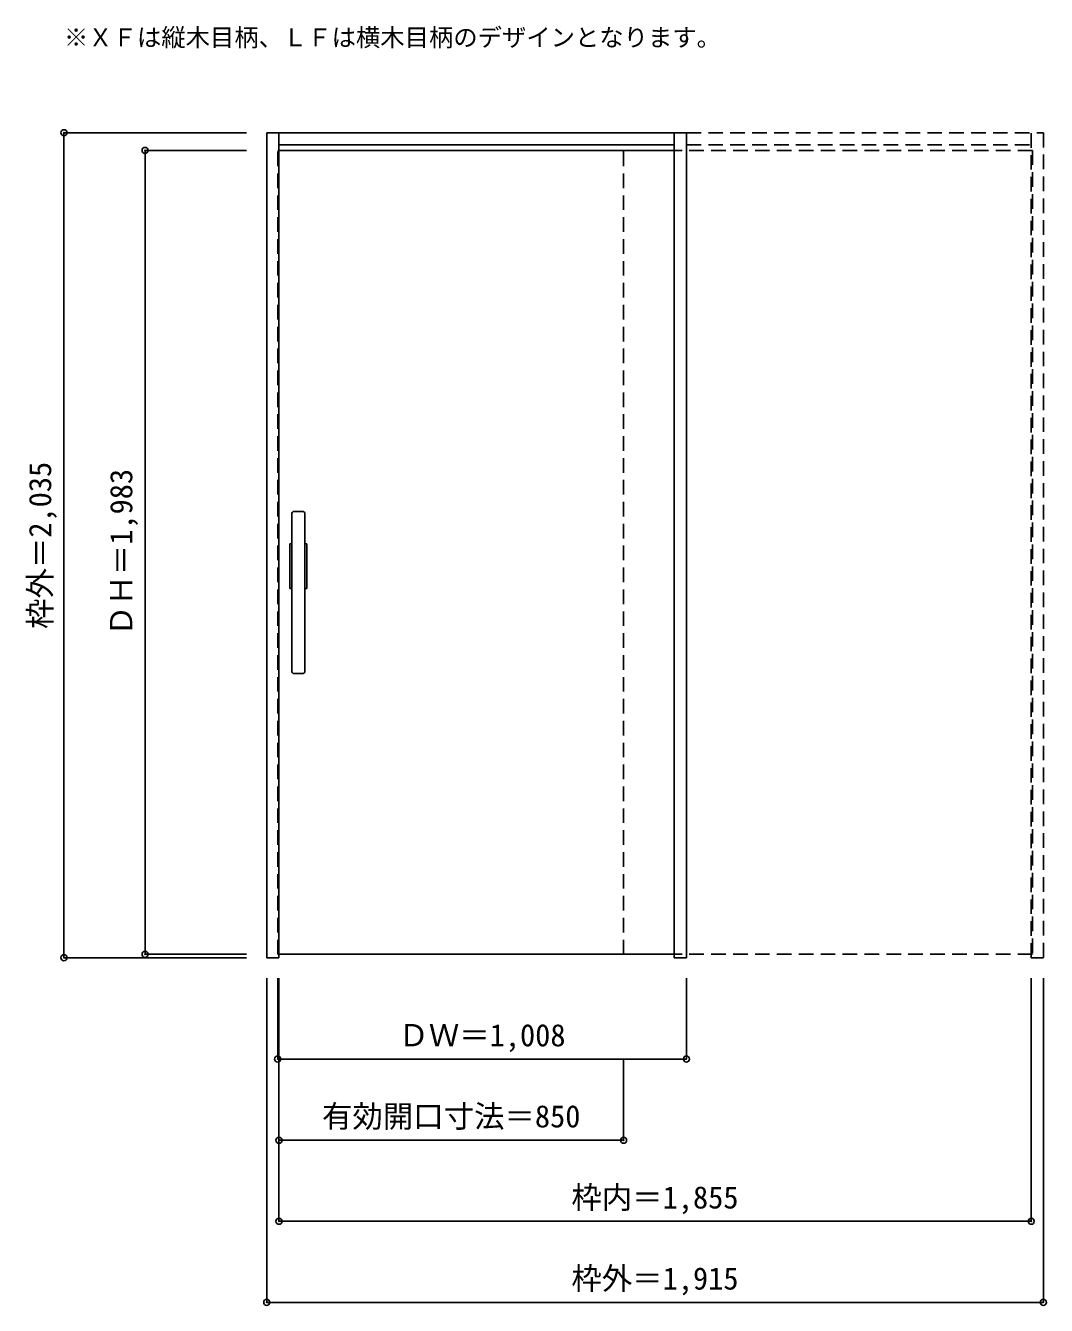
# Model space of a CAD drawing. Units: millimetres, scale not verified. Extents: x -1058 to 1459, y -1415 to 1742.
import ezdxf
from ezdxf.enums import TextEntityAlignment as Align

# ---------------------------------------------------------------- set-up
doc = ezdxf.new("R2010")
doc.units = ezdxf.units.MM
doc.header["$LTSCALE"] = 30
doc.header["$PDMODE"] = 32
doc.header["$PDSIZE"] = 15
doc.linetypes.add('DASHED1', pattern=[1.8, 1.2, -0.6])
for name, color, linetype in [('0-0', 3, 'Continuous'), ('0-1_寸法', 7, 'Continuous'), ('0-2_文字', 7, 'Continuous')]:
    doc.layers.add(name, color=color, linetype=linetype)
doc.styles.add('ＭＳ ゴシック', font='')
doc.styles.get('ＭＳ ゴシック').set_extended_font_data('MS Gothic')

msp = doc.modelspace()

# ---------------------------------------------------------------- linework, layer by layer
at = {"layer": '0-0'}
for p, q in [((-463.36, -557.81), (-463.36, 1477.19)), ((-463.36, 1477.19), (571.64, 1477.19)), ((-433.36, -557.81), (-433.36, 1477.19)), ((541.64, -557.81), (541.64, 1477.19)), ((571.64, -557.81), (571.64, 1477.19)), ((-433.36, 1447.19), (541.64, 1447.19)), ((541.64, 1433.69), (-433.36, 1433.69)), ((-401.36, 148.19), (-401.36, 538.19)), ((-374.36, 543.19), (-396.36, 543.19)), ((-369.36, 148.19), (-369.36, 538.19)), ((-406.36, 353.19), (-406.36, 463.19)), ((-406.36, 463.19), (-401.36, 463.19)), ((-369.36, 463.19), (-364.36, 463.19)), ((-364.36, 463.19), (-364.36, 353.19)), ((-401.36, 353.19), (-406.36, 353.19)), ((-364.36, 353.19), (-369.36, 353.19)), ((-396.36, 143.19), (-374.36, 143.19)), ((-463.36, -557.81), (-433.36, -557.81)), ((-433.36, -549.31), (541.64, -549.31)), ((541.64, -557.81), (571.64, -557.81))]:
    msp.add_line(p, q, dxfattribs=at)
at = {"layer": '0-0', "color": 4, "linetype": 'DASHED1'}
for p, q in [((571.64, 1477.19), (1451.64, 1477.19)), ((1421.64, -557.81), (1421.64, 1477.19)), ((1451.64, 1477.19), (1451.64, -557.81)), ((-433.36, 1433.69), (-436.36, 1433.69)), ((-436.36, -549.31), (-436.36, 1433.69)), ((1424.64, 1433.69), (416.64, 1433.69)), ((416.64, -549.31), (416.64, 1433.69)), ((571.64, 1447.19), (1421.64, 1447.19)), ((571.64, 1433.69), (571.64, -549.31)), ((1424.64, 1433.69), (1424.64, -549.31)), ((-433.36, -549.31), (-436.36, -549.31)), ((416.64, -549.31), (1424.64, -549.31)), ((1421.64, -557.81), (1451.64, -557.81))]:
    msp.add_line(p, q, dxfattribs=at)
at = {"layer": '0-0'}
for centre, start, end in [((-396.36, 538.19), 90, 180), ((-374.36, 538.19), 0, 90), ((-396.36, 148.19), 180, 270), ((-374.36, 148.19), 270, 0)]:
    msp.add_arc(centre, 5, start, end, dxfattribs=at)
at = {"layer": '0-1_寸法', "color": 4}
for p, q in [((-963.36, 1477.19), (-513.36, 1477.19)), ((-963.36, -557.81), (-963.36, 1477.19)), ((-763.36, 1433.69), (-513.36, 1433.69)), ((-763.36, -549.31), (-763.36, 1433.69)), ((-963.36, -557.81), (-513.36, -557.81)), ((-763.36, -549.31), (-513.36, -549.31)), ((-463.36, -1407.81), (-463.36, -607.81)), ((-436.36, -807.81), (-436.36, -607.81)), ((-433.36, -1207.81), (-433.36, -607.81)), ((571.64, -807.81), (571.64, -607.81)), ((1421.64, -1207.81), (1421.64, -607.81)), ((-436.36, -807.81), (571.64, -807.81)), ((416.64, -1007.81), (416.64, -807.81)), ((-433.36, -1007.81), (416.64, -1007.81)), ((-433.36, -1207.81), (1421.64, -1207.81))]:
    msp.add_line(p, q, dxfattribs=at)
msp.add_lwpolyline([(-463.36, -1407.81), (1451.64, -1407.81), (1451.64, -607.81)], dxfattribs=at)
at = {"layer": '0-1_寸法'}
for p in [(-963.36, 1477.19), (-763.36, 1433.69), (-963.36, -557.81), (-763.36, -549.31), (-436.36, -807.81), (571.64, -807.81), (-433.36, -1007.81), (416.64, -1007.81), (-433.36, -1207.81), (1421.64, -1207.81), (-463.36, -1407.81), (1451.64, -1407.81)]:
    msp.add_point(p, dxfattribs=at)

# ---------------------------------------------------------------- texts
at = {"layer": '0-1_寸法', "style": 'ＭＳ ゴシック'}
for s, p in [('枠外＝2,035', (-978.36, 253.44)), ('ＤＨ＝1,983', (-778.36, 235.94))]:
    msp.add_text(s, height=54.99, rotation=90, dxfattribs=at).set_placement(p, align=Align.BOTTOM_LEFT)
for s, p in [('ＤＷ＝1,008', (-138.61, -792.81)), ('有効開口寸法＝850', (-327.11, -992.81)), ('枠内＝1,855', (287.89, -1192.81)), ('枠外＝1,915', (287.89, -1392.81))]:
    msp.add_text(s, height=54.99, dxfattribs=at).set_placement(p, align=Align.BOTTOM_LEFT)
at = {"layer": '0-2_文字', "style": 'ＭＳ ゴシック'}
msp.add_text('※ＸＦは縦木目柄、ＬＦは横木目柄のデザインとなります。', height=43.99, dxfattribs=at).set_placement((-963.36, 1677.19), align=Align.BOTTOM_LEFT)

doc.saveas('drawing.dxf')
